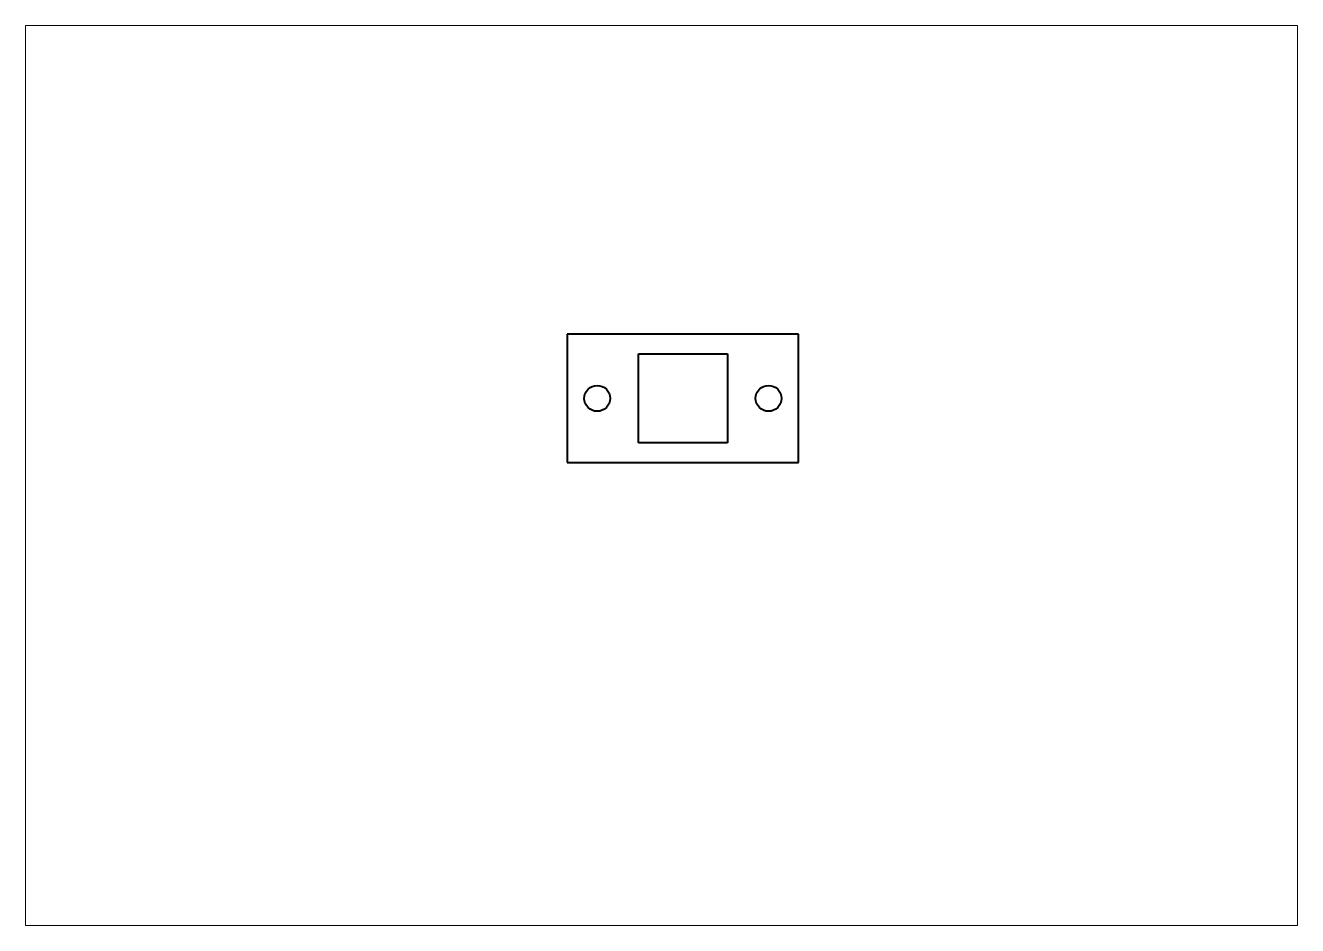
# Paper-space layout 'Sheet' of a CAD drawing. Header units: millimetres. Extents: x 0 to 297, y 0 to 210.
# The model-space entities are those that its viewports show. They can reach past a viewport. Long polylines and large blocks are cut down to what shows.
import ezdxf

# ---------------------------------------------------------------- set-up
doc = ezdxf.new("R2010")
doc.units = ezdxf.units.MM
doc.layers.add('Geometries', color=7, linetype='Continuous')

msp = doc.modelspace()

# ---------------------------------------------------------------- linework, layer by layer
at = {"layer": 'Geometries', "linetype": 'Continuous', "lineweight": 40}
for p, q in [((126.5, 138), (126.5, 108)), ((180.5, 138), (126.5, 138)), ((180.5, 108), (180.5, 138)), ((143.1, 112.6), (143.1, 133.4)), ((143.1, 133.4), (163.9, 133.4)), ((163.9, 133.4), (163.9, 112.6)), ((163.9, 112.6), (143.1, 112.6)), ((126.5, 108), (180.5, 108))]:
    msp.add_line(p, q, dxfattribs=at)
for centre in [(133.5, 123), (173.5, 123)]:
    msp.add_circle(centre, 3.02, dxfattribs=at)

psp = doc.layouts.new('Sheet')

# ---------------------------------------------------------------- viewports
at = {"layer": '0'}
psp.add_viewport(center=(148.5, 105), size=(297, 210), view_center_point=(148.5, 105), view_height=210, dxfattribs=at)

doc.saveas('drawing.dxf')
